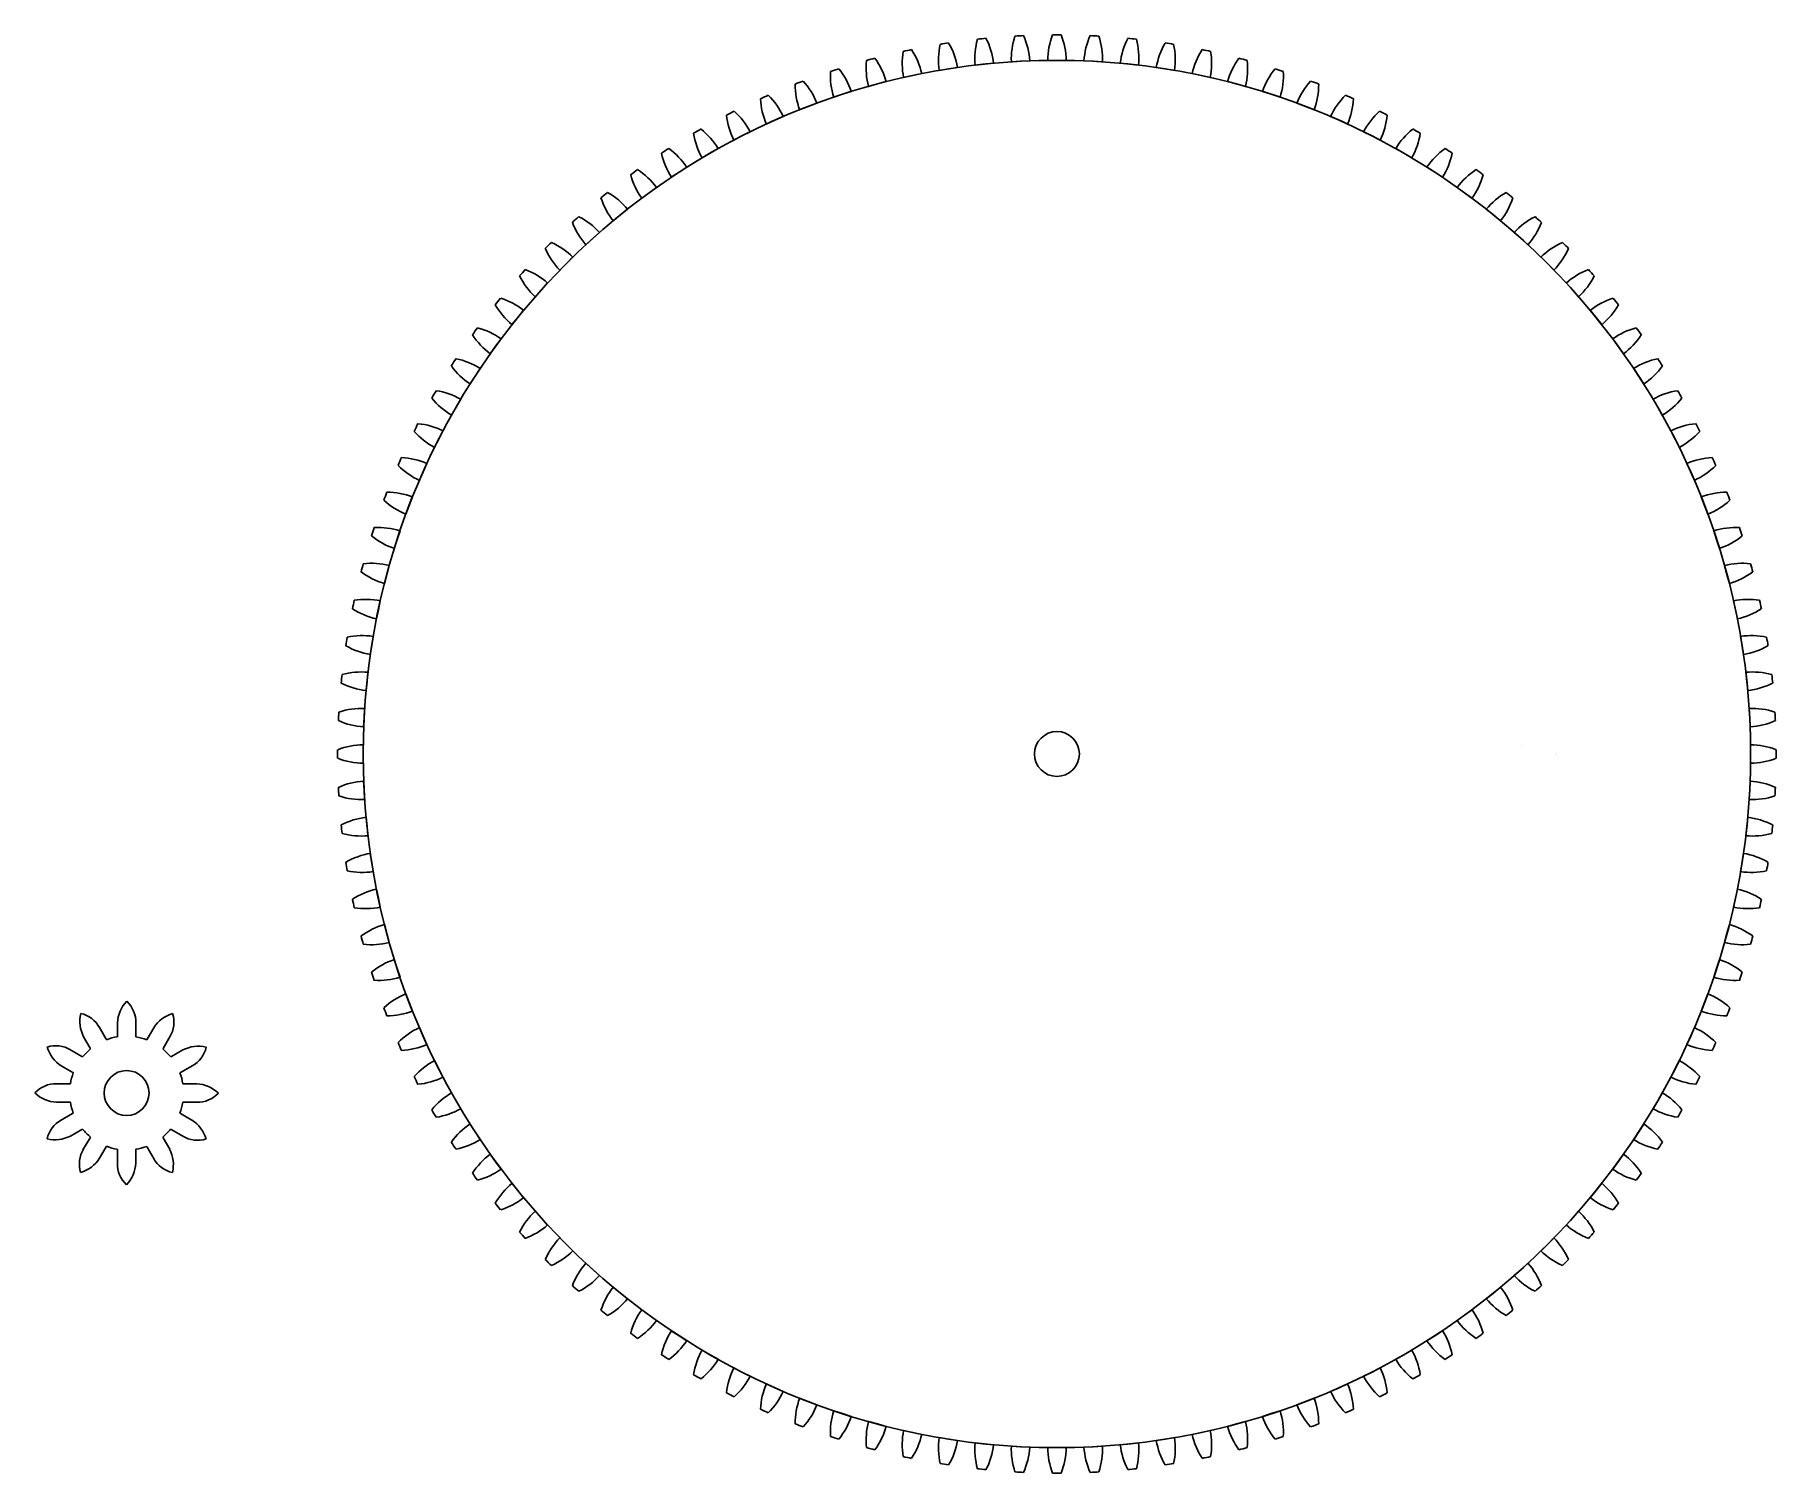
# Model space of a CAD drawing. Header units: millimetres. Extents: x -19 to 350, y -81 to 224.
import ezdxf

# ---------------------------------------------------------------- set-up
doc = ezdxf.new("R2010")
doc.units = ezdxf.units.MM

# ---------------------------------------------------------------- blocks, each defined once
blk = doc.blocks.new('*U2')
for p, q in [((-3.61, 1.96), (-3.77, 1.96)), ((-3.61, 1.96), (-0.82, 1.96)), ((-3.61, -1.96), (-3.77, -1.96)), ((-3.61, -1.96), (-0.61, -1.96))]:
    blk.add_line(p, q)
for centre, radius, start, end in [((-1.2, -5.25), 7.22, 46.5698, 87.019), ((-0.71, 4.15), 6.11, 268.9866, 317.1965)]:
    blk.add_arc(centre, radius, start, end)
blk = doc.blocks.new('*U3')
at = {"color": 0, "linetype": 'ByBlock', "lineweight": -2, "transparency": 16777216}
for p, rotation in [((0.01, 15.69), 89.99999999999999), ((-7.84, 13.6), 120), ((7.86, 13.58), 59.99999999999999), ((-13.58, 7.86), 150), ((13.6, 7.84), 30.00000000000003), ((-15.69, 0.01), 180), ((-13.6, -7.84), 209.9999999999999), ((13.58, -7.86), 329.9999999999998), ((-7.86, -13.58), 239.9999999999999), ((7.84, -13.6), 299.9999999999998), ((-0.01, -15.69), 269.9999999999998)]:
    blk.add_blockref('*U2', p, dxfattribs=dict(at, rotation=rotation))
blk.add_blockref('*U2', (15.69, -0.01), dxfattribs=at)
blk = doc.blocks.new('*U13')
at = {"color": 6}
for q in [(-2.7, 1.96), (-2.7, -1.96)]:
    blk.add_line((-2.7, 0), q, dxfattribs=at)
for centre, radius, start, end in [((-2.9, -13.59), 15.55, 68.8434, 89.3154), ((-149.78, 0), 152.5, 359.656, 0.344), ((-2.9, 13.59), 15.55, 270.6846, 291.1566)]:
    blk.add_arc(centre, radius, start, end)
blk = doc.blocks.new('*U14')
at = {"color": 0, "linetype": 'ByBlock', "lineweight": -2, "transparency": 16777216}
for p, rotation in [((-15.66, 148.96), 95.99999999999585), ((-7.84, 149.58), 92.99999999999618), ((0, 149.78), 89.99999999999623), ((7.84, 149.58), 86.99999999999633), ((15.66, 148.96), 83.99999999999663), ((-38.77, 144.68), 104.9999999999954), ((-31.14, 146.51), 101.9999999999955), ((-23.43, 147.94), 98.99999999999554), ((23.43, 147.94), 80.99999999999685), ((31.14, 146.51), 77.99999999999692), ((38.77, 144.68), 74.99999999999712), ((-46.29, 142.45), 107.9999999999953), ((46.29, 142.45), 71.9999999999972), ((-53.68, 139.84), 110.9999999999952), ((53.68, 139.84), 68.99999999999739), ((-68, 133.46), 116.999999999995), ((-60.92, 136.84), 113.9999999999952), ((60.92, 136.84), 65.99999999999758), ((68, 133.46), 62.99999999999766), ((-74.89, 129.72), 119.9999999999946), ((74.89, 129.72), 59.99999999999774), ((-81.58, 125.62), 122.9999999999944), ((81.58, 125.62), 56.99999999999769), ((-88.04, 121.18), 125.9999999999945), ((88.04, 121.18), 53.99999999999776), ((-94.26, 116.4), 128.9999999999944), ((94.26, 116.4), 50.99999999999784), ((-100.23, 111.31), 131.9999999999942), ((100.23, 111.31), 47.99999999999793), ((-105.91, 105.91), 134.9999999999941), ((105.91, 105.91), 44.99999999999799), ((-111.31, 100.23), 137.9999999999941), ((111.31, 100.23), 41.99999999999807), ((-116.4, 94.26), 140.999999999994), ((116.4, 94.26), 38.99999999999826), ((-121.18, 88.04), 143.9999999999939), ((121.18, 88.04), 35.99999999999845), ((-125.62, 81.58), 146.9999999999938), ((125.62, 81.58), 32.99999999999853), ((-129.72, 74.89), 149.9999999999937), ((129.72, 74.89), 29.99999999999862), ((-133.46, 68), 152.9999999999936), ((133.46, 68), 26.99999999999868), ((-136.84, 60.92), 155.9999999999937), ((136.84, 60.92), 23.99999999999876), ((-139.84, 53.68), 158.9999999999937), ((139.84, 53.68), 20.99999999999883), ((-142.45, 46.29), 161.9999999999937), ((142.45, 46.29), 17.99999999999902), ((-144.68, 38.77), 164.9999999999936), ((144.68, 38.77), 14.99999999999921), ((-146.51, 31.14), 167.9999999999934), ((146.51, 31.14), 11.99999999999928), ((-147.94, 23.43), 170.9999999999931), ((147.94, 23.43), 8.999999999999334), ((-148.96, 15.66), 173.9999999999927), ((148.96, 15.66), 5.99999999999954), ((-149.58, 7.84), 176.9999999999926), ((149.58, 7.84), 2.999999999999923), ((-149.78, 0), 180), ((-149.58, -7.84), 182.9999999999923), ((149.58, -7.84), 356.9999999999849), ((-148.96, -15.66), 185.9999999999919), ((148.96, -15.66), 353.9999999999852), ((-147.94, -23.43), 188.9999999999916), ((147.94, -23.43), 350.9999999999854), ((-146.51, -31.14), 191.9999999999915), ((146.51, -31.14), 347.9999999999855), ((-144.68, -38.77), 194.9999999999913), ((144.68, -38.77), 344.9999999999858), ((-142.45, -46.29), 197.9999999999912), ((142.45, -46.29), 341.999999999986), ((-139.84, -53.68), 200.9999999999912), ((139.84, -53.68), 338.9999999999862), ((-136.84, -60.92), 203.9999999999911), ((136.84, -60.92), 335.9999999999862), ((-133.46, -68), 206.999999999991), ((133.46, -68), 332.9999999999865), ((-129.72, -74.89), 209.9999999999909), ((129.72, -74.89), 329.9999999999869), ((-125.62, -81.58), 212.9999999999909), ((125.62, -81.58), 326.9999999999869), ((-121.18, -88.04), 215.9999999999909), ((121.18, -88.04), 323.9999999999868), ((-116.4, -94.26), 218.9999999999908), ((116.4, -94.26), 320.9999999999869), ((-111.31, -100.23), 221.9999999999907), ((111.31, -100.23), 317.999999999987), ((-105.91, -105.91), 224.9999999999906), ((105.91, -105.91), 314.999999999987), ((-100.23, -111.31), 227.9999999999905), ((100.23, -111.31), 311.9999999999872), ((-94.26, -116.4), 230.9999999999902), ((94.26, -116.4), 308.9999999999872), ((-88.04, -121.18), 233.9999999999899), ((88.04, -121.18), 305.999999999987), ((-81.58, -125.62), 236.9999999999898), ((81.58, -125.62), 302.999999999987), ((-74.89, -129.72), 239.9999999999897), ((74.89, -129.72), 299.9999999999871), ((-68, -133.46), 242.9999999999894), ((68, -133.46), 296.9999999999871), ((-60.92, -136.84), 245.9999999999891), ((-53.68, -139.84), 248.999999999989), ((53.68, -139.84), 290.9999999999873), ((60.92, -136.84), 293.9999999999872), ((-46.29, -142.45), 251.9999999999888), ((46.29, -142.45), 287.9999999999875), ((-38.77, -144.68), 254.9999999999887), ((-31.14, -146.51), 257.9999999999886), ((31.14, -146.51), 281.9999999999878), ((38.77, -144.68), 284.9999999999877), ((-23.43, -147.94), 260.9999999999886), ((-15.66, -148.96), 263.9999999999882), ((-7.84, -149.58), 266.9999999999881), ((0, -149.78), 269.9999999999879), ((7.84, -149.58), 272.9999999999879), ((15.66, -148.96), 275.9999999999878), ((23.43, -147.94), 278.9999999999877)]:
    blk.add_blockref('*U13', p, dxfattribs=dict(at, rotation=rotation))
blk.add_blockref('*U13', (149.78, 0), dxfattribs=at)

msp = doc.modelspace()

# ---------------------------------------------------------------- linework, layer by layer
msp.add_line((295.68, 73.85), (295.7, 73.85))
at = {"color": 6}
msp.add_line((303.06, 71.89), (303.06, 71.89), dxfattribs=at)
for centre, radius in [((197.24, 71.89), 147.08), ((197.24, 71.89), 4.76), ((0, 0), 4.76)]:
    msp.add_circle(centre, radius)
for centre, radius, start, end in [((295.5, 58.3), 15.55, 60.8913, 60.8962), ((0, 0), 12.08, 99.301, 110.5961), ((0, 0), 12.08, 69.301, 80.5961), ((0, 0), 12.08, 129.301, 140.5961), ((0, 0), 12.08, 39.301, 50.5961), ((0, 0), 12.08, 159.301, 170.5961), ((0, 0), 12.08, 9.301, 20.5961), ((0, 0), 12.08, 189.301, 200.5961), ((0, 0), 12.08, 339.301, 350.5961), ((0, 0), 12.08, 219.301, 230.5961), ((0, 0), 12.08, 309.301, 320.5961), ((0, 0), 12.08, 249.301, 260.5961), ((0, 0), 12.08, 279.301, 290.5961)]:
    msp.add_arc(centre, radius, start, end)

# ---------------------------------------------------------------- block references
for name, p in [('*U14', (197.24, 71.89)), ('*U3', (0, 0))]:
    msp.add_blockref(name, p)

doc.saveas('drawing.dxf')
